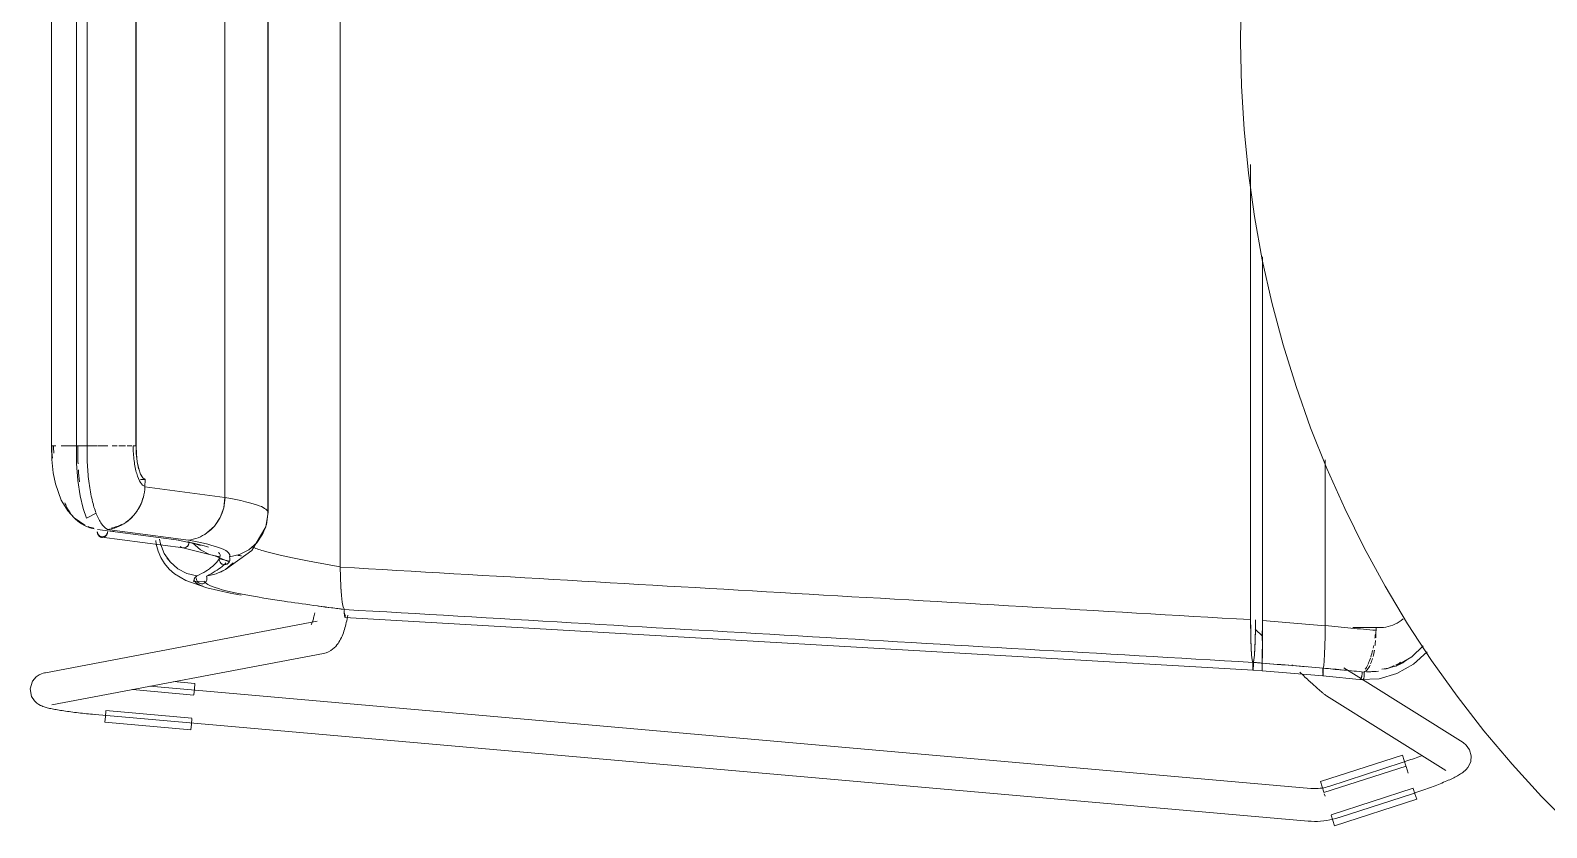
# Model space of a CAD drawing. Header units: millimetres. Extents: x 79795 to 317870, y -36033 to 97293.
# Drawn here: x 216055 to 216609, y 12019 to 12310 of the extents above; entities that cross this region are included whole.
import ezdxf

# ---------------------------------------------------------------- set-up
doc = ezdxf.new("R2010")
doc.units = ezdxf.units.MM
doc.header["$MEASUREMENT"] = 0
doc.layers.add('I-FURN', color=8, linetype='CONTINUOUS', lineweight=9)

msp = doc.modelspace()

# ---------------------------------------------------------------- linework, layer by layer
at = {"layer": 'I-FURN'}
for p, q in [((216168.3, 12497.27), (216168.3, 12113.87)), ((216168.3, 12113.87), (216168.3, 12497.27)), ((216141.8, 12477.97), (216141.8, 12133.18)), ((216141.8, 12133.18), (216141.8, 12477.97)), ((216126.2, 12471.93), (216126.2, 12139.22)), ((216126.2, 12139.22), (216126.2, 12471.93)), ((216062.83, 12453), (216062.83, 12158.15)), ((216071.87, 12453), (216071.87, 12158.15)), ((216075.83, 12158.15), (216075.83, 12453)), ((216093.67, 12453), (216093.67, 12158.15)), ((216093.73, 12158.15), (216093.73, 12453)), ((216141.95, 12133.72), (216141.95, 12438.52)), ((216497.43, 12314.21), (216497.34, 12305.57)), ((216497.34, 12305.57), (216497.66, 12289.58)), ((216497.66, 12289.58), (216498.62, 12273.61)), ((216498.62, 12273.61), (216500.21, 12257.69)), ((216501.03, 12260.89), (216501.03, 12094.62)), ((216501.03, 12094.62), (216501.03, 12260.89)), ((216500.21, 12257.69), (216502.45, 12241.85)), ((216502.45, 12241.85), (216505.31, 12226.11)), ((216505.31, 12226.11), (216508.8, 12210.49)), ((216505.35, 12227.19), (216505.35, 12094.36)), ((216505.35, 12094.36), (216505.35, 12227.19)), ((216508.8, 12210.49), (216512.91, 12195.03)), ((216512.91, 12195.03), (216517.64, 12179.75)), ((216517.64, 12179.75), (216522.98, 12164.66)), ((216522.98, 12164.66), (216528.91, 12149.81)), ((216062.83, 12158.15), (216062.94, 12153.12)), ((216062.83, 12158.15), (216063, 12158.15)), ((216064.32, 12158.15), (216062.85, 12158.15)), ((216068.93, 12158.15), (216066.35, 12158.15)), ((216067.56, 12158.15), (216068.95, 12158.15)), ((216069.09, 12158.15), (216072.11, 12158.15)), ((216072.11, 12158.15), (216069.1, 12158.15)), ((216071.87, 12158.15), (216071.96, 12151.61)), ((216071.87, 12158.15), (216071.94, 12158.15)), ((216075.72, 12158.15), (216071.87, 12158.15)), ((216071.94, 12158.15), (216072.14, 12158.15)), ((216072.14, 12158.15), (216072.44, 12158.15)), ((216072.44, 12158.15), (216072.83, 12158.15)), ((216072.83, 12158.15), (216073.28, 12158.15)), ((216073.28, 12158.15), (216073.78, 12158.15)), ((216073.78, 12158.15), (216074.27, 12158.15)), ((216074.27, 12158.15), (216074.75, 12158.15)), ((216074.75, 12158.15), (216075.17, 12158.15)), ((216075.17, 12158.15), (216075.5, 12158.15)), ((216075.5, 12158.15), (216075.72, 12158.15)), ((216075.8, 12158.15), (216079.61, 12158.15)), ((216079.62, 12158.15), (216075.8, 12158.15)), ((216083.37, 12158.15), (216079.81, 12158.15)), ((216086.84, 12158.15), (216085, 12158.15)), ((216089.82, 12158.15), (216087.36, 12158.15)), ((216092.15, 12158.15), (216090.41, 12158.15)), ((216093.84, 12155.11), (216093.73, 12158.15)), ((216094.16, 12152.26), (216093.84, 12155.11)), ((216062.94, 12153.12), (216063.45, 12148.3)), ((216063.45, 12148.3), (216064.24, 12144.26)), ((216071.96, 12151.61), (216072.45, 12145.48)), ((216094.67, 12149.77), (216094.16, 12152.26)), ((216095.34, 12147.78), (216094.67, 12149.77)), ((216096.13, 12146.43), (216095.34, 12147.78)), ((216528.32, 12092.42), (216528.32, 12152.97)), ((216528.32, 12152.97), (216528.32, 12092.42)), ((216528.91, 12149.81), (216535.44, 12135.2)), ((216064.24, 12144.26), (216066.37, 12138.21)), ((216072.45, 12145.48), (216073.3, 12139.86)), ((216095.33, 12145.79), (216096.99, 12145.79)), ((216096.99, 12145.79), (216096.13, 12146.43)), ((216096.92, 12143.08), (216096.99, 12145.79)), ((216126.2, 12139.22), (216096.92, 12143.08)), ((216066.37, 12138.21), (216068.76, 12134.33)), ((216073.3, 12139.86), (216074.39, 12135.17)), ((216125.72, 12135.45), (216126.2, 12139.22)), ((216068.76, 12134.33), (216071.05, 12131.86)), ((216071.05, 12131.86), (216074.95, 12129.18)), ((216074.39, 12135.17), (216075.56, 12131.72)), ((216075.56, 12131.72), (216079.1, 12133.48)), ((216122.33, 12128.79), (216124.41, 12131.9)), ((216124.41, 12131.9), (216125.72, 12135.45)), ((216141.95, 12133.72), (216141.15, 12128.68)), ((216141.8, 12133.18), (216141.32, 12129.39)), ((216141.33, 12129.39), (216141.8, 12133.18)), ((216535.44, 12135.2), (216542.54, 12120.86)), ((216074.95, 12129.18), (216075.15, 12129.08)), ((216079.58, 12127.54), (216109.27, 12123.69)), ((216083.11, 12127.08), (216085.55, 12126.76)), ((216083.12, 12127.51), (216112.82, 12123.67)), ((216119.59, 12126.3), (216122.33, 12128.79)), ((216141.08, 12128.53), (216135.97, 12119.88)), ((216139.95, 12125.82), (216137.78, 12122.69)), ((216137.79, 12122.68), (216139.96, 12125.82)), ((216141.15, 12128.68), (216139.78, 12125.51)), ((216141.32, 12129.39), (216139.95, 12125.82)), ((216139.96, 12125.82), (216141.33, 12129.39)), ((216081.14, 12124.7), (216110.92, 12120.84)), ((216100.92, 12123.57), (216101.07, 12122.15)), ((216101.07, 12122.15), (216101.73, 12119.65)), ((216102.59, 12122.3), (216102.21, 12124.04)), ((216102.21, 12124.04), (216102.58, 12122.29)), ((216102.58, 12122.29), (216103.98, 12118.78)), ((216114.79, 12122.44), (216108.49, 12123.82)), ((216109.85, 12121.37), (216110.24, 12121.08)), ((216110.24, 12121.08), (216110.68, 12120.89)), ((216110.68, 12120.89), (216111.15, 12120.83)), ((216110.84, 12120.86), (216122.45, 12117.89)), ((216111.15, 12120.83), (216111.62, 12120.89)), ((216111.62, 12120.89), (216112.06, 12121.08)), ((216112.06, 12121.08), (216112.44, 12121.38)), ((216112.44, 12121.38), (216112.74, 12121.76)), ((216112.74, 12121.76), (216112.94, 12122.21)), ((216112.94, 12122.21), (216113.02, 12122.7)), ((216113.02, 12122.7), (216112.98, 12123.2)), ((216114.32, 12122.68), (216117.19, 12120.18)), ((216117.22, 12121.68), (216114.79, 12122.44)), ((216117.19, 12120.18), (216120.59, 12118.42)), ((216134.91, 12120.18), (216131.52, 12118.43)), ((216131.52, 12118.42), (216134.92, 12120.18)), ((216137.78, 12122.69), (216134.91, 12120.18)), ((216134.92, 12120.18), (216137.79, 12122.68)), ((216542.54, 12120.86), (216550.21, 12106.82)), ((216101.73, 12119.65), (216102.75, 12117.28)), ((216102.75, 12117.28), (216104.13, 12115.08)), ((216103.98, 12118.78), (216106.15, 12115.7)), ((216104.13, 12115.08), (216105.81, 12113.11)), ((216106.15, 12115.7), (216104.94, 12117.23)), ((216106.15, 12115.7), (216108.98, 12113.22)), ((216120.59, 12118.42), (216124.3, 12117.53)), ((216122.45, 12117.89), (216127.78, 12115.72)), ((216124.02, 12116.85), (216127.91, 12116.02)), ((216124.1, 12116.57), (216124.14, 12117.06)), ((216124.14, 12117.06), (216124.1, 12116.56)), ((216124.18, 12116.07), (216124.1, 12116.57)), ((216124.1, 12116.56), (216124.18, 12116.07)), ((216124.14, 12117.06), (216124.3, 12117.53)), ((216124.3, 12117.53), (216124.14, 12117.06)), ((216124.39, 12115.62), (216124.18, 12116.07)), ((216124.18, 12116.07), (216124.38, 12115.62)), ((216124.38, 12115.62), (216124.7, 12115.24)), ((216124.7, 12115.24), (216124.39, 12115.62)), ((216125.1, 12114.95), (216124.7, 12115.24)), ((216124.7, 12115.24), (216125.1, 12114.94)), ((216125.56, 12114.76), (216125.1, 12114.95)), ((216125.1, 12114.94), (216125.56, 12114.75)), ((216126.05, 12114.69), (216125.56, 12114.76)), ((216125.56, 12114.75), (216126.05, 12114.69)), ((216126.54, 12114.76), (216126.05, 12114.69)), ((216126.05, 12114.69), (216126.54, 12114.75)), ((216129.19, 12115.35), (216126.36, 12112.96)), ((216126.36, 12112.94), (216129.19, 12115.35)), ((216135.97, 12119.88), (216126.43, 12112.9)), ((216127, 12114.95), (216126.54, 12114.76)), ((216126.54, 12114.75), (216127.01, 12114.94)), ((216127.41, 12115.24), (216127, 12114.95)), ((216127.01, 12114.94), (216127.41, 12115.24)), ((216127.72, 12115.62), (216127.41, 12115.24)), ((216127.41, 12115.24), (216127.72, 12115.62)), ((216127.92, 12116.07), (216127.72, 12115.62)), ((216127.72, 12115.62), (216127.93, 12116.07)), ((216127.8, 12117.53), (216127.97, 12117.06)), ((216127.81, 12117.53), (216131.52, 12118.42)), ((216127.97, 12117.06), (216127.81, 12117.53)), ((216128.01, 12116.57), (216127.92, 12116.07)), ((216127.93, 12116.07), (216128.01, 12116.56)), ((216127.97, 12117.06), (216128.01, 12116.57)), ((216128.01, 12116.56), (216127.97, 12117.06)), ((216105.81, 12113.11), (216107.78, 12111.37)), ((216107.78, 12111.37), (216111.89, 12108.86)), ((216108.98, 12113.22), (216112.3, 12111.48)), ((216112.3, 12111.48), (216115.93, 12110.57)), ((216115.01, 12109.66), (216114.69, 12108.5)), ((216115.72, 12109.6), (216115.8, 12109.11)), ((216115.8, 12109.11), (216115.73, 12109.6)), ((216115.77, 12110.1), (216115.93, 12110.57)), ((216115.93, 12110.57), (216115.77, 12110.1)), ((216116, 12108.66), (216115.8, 12109.11)), ((216115.8, 12109.11), (216115.99, 12108.65)), ((216119.51, 12109.06), (216119.3, 12108.61)), ((216119.3, 12108.6), (216119.51, 12109.05)), ((216123.03, 12111.31), (216119.42, 12110.52)), ((216119.42, 12110.52), (216123.03, 12111.3)), ((216119.42, 12110.52), (216119.57, 12110.05)), ((216119.57, 12110.05), (216119.42, 12110.52)), ((216119.6, 12109.55), (216119.51, 12109.06)), ((216119.51, 12109.05), (216119.6, 12109.55)), ((216119.57, 12110.05), (216119.6, 12109.55)), ((216119.6, 12109.55), (216119.57, 12110.05)), ((216126.35, 12112.96), (216123.03, 12111.31)), ((216123.03, 12111.3), (216126.36, 12112.94)), ((216126.43, 12112.9), (216124.68, 12112.01)), ((216168.3, 12113.87), (216168.36, 12110.11)), ((216168.36, 12110.1), (216168.3, 12113.8)), ((216168.36, 12110.11), (216168.51, 12106.57)), ((216168.51, 12106.57), (216168.36, 12110.04)), ((216111.89, 12108.86), (216119.52, 12106.19)), ((216114.69, 12108.5), (216118.54, 12108.69)), ((216115.99, 12108.65), (216116.3, 12108.26)), ((216116.3, 12108.27), (216116, 12108.66)), ((216116.7, 12107.97), (216116.3, 12108.27)), ((216116.3, 12108.26), (216116.7, 12107.96)), ((216117.15, 12107.77), (216116.7, 12107.97)), ((216116.7, 12107.96), (216117.15, 12107.77)), ((216117.63, 12107.7), (216117.15, 12107.77)), ((216117.15, 12107.77), (216117.63, 12107.69)), ((216118.12, 12107.76), (216117.63, 12107.7)), ((216117.63, 12107.69), (216118.12, 12107.75)), ((216118.58, 12107.94), (216118.12, 12107.76)), ((216118.12, 12107.75), (216118.58, 12107.94)), ((216118.98, 12108.23), (216118.58, 12107.94)), ((216118.58, 12107.94), (216118.98, 12108.23)), ((216119.3, 12108.61), (216118.98, 12108.23)), ((216118.98, 12108.23), (216119.3, 12108.6)), ((216119.52, 12106.19), (216128.04, 12104.3)), ((216128.04, 12104.3), (216132.1, 12103.57)), ((216168.51, 12106.57), (216168.75, 12103.47)), ((216168.75, 12103.47), (216168.51, 12106.52)), ((216168.75, 12103.47), (216169.06, 12100.97)), ((216169.06, 12100.97), (216168.75, 12103.44)), ((216550.21, 12106.82), (216558.43, 12093.1)), ((216169.06, 12100.97), (216169.43, 12099.23)), ((216169.43, 12099.23), (216169.06, 12100.96)), ((216169.43, 12099.23), (216169.83, 12098.32)), ((216169.83, 12098.32), (216169.43, 12099.23)), ((216169.83, 12098.32), (216169.81, 12097.85)), ((216169.81, 12097.85), (216169.83, 12098.32)), ((216169.81, 12097.85), (216169.81, 12097.36)), ((216169.81, 12097.35), (216169.81, 12097.85)), ((216159.94, 12094.06), (216060.65, 12075.24)), ((216157.71, 12092.84), (216157.72, 12092.86)), ((216157.72, 12092.86), (216157.77, 12092.93)), ((216157.77, 12092.93), (216157.81, 12093.02)), ((216157.81, 12093.02), (216157.89, 12093.17)), ((216157.89, 12093.17), (216157.97, 12093.37)), ((216157.97, 12093.37), (216158.07, 12093.6)), ((216158.07, 12093.6), (216158.17, 12093.87)), ((216158.17, 12093.87), (216158.28, 12094.17)), ((216158.28, 12094.17), (216158.39, 12094.51)), ((216158.39, 12094.51), (216158.49, 12094.87)), ((216158.49, 12094.87), (216158.6, 12095.27)), ((216158.6, 12095.27), (216158.71, 12095.69)), ((216158.71, 12095.69), (216158.81, 12096.14)), ((216158.81, 12096.14), (216158.91, 12096.61)), ((216158.91, 12096.61), (216159.01, 12097.1)), ((216169.81, 12097.36), (216169.82, 12096.86)), ((216169.81, 12096.86), (216169.81, 12097.35)), ((216169.84, 12096.41), (216169.81, 12096.86)), ((216169.82, 12096.86), (216169.84, 12096.41)), ((216169.84, 12096.41), (216169.87, 12096.02)), ((216169.87, 12096.02), (216169.84, 12096.41)), ((216169.87, 12096.02), (216169.91, 12095.73)), ((216169.91, 12095.72), (216169.87, 12096.02)), ((216170.02, 12095.46), (216170.07, 12095.52)), ((216170.07, 12095.52), (216170.02, 12095.46)), ((216501.93, 12076.17), (216170.02, 12095.46)), ((216170.12, 12095.71), (216170.16, 12096)), ((216170.17, 12095.99), (216170.12, 12095.7)), ((216170.16, 12096), (216170.2, 12096.38)), ((216170.2, 12096.37), (216170.17, 12095.99)), ((216170.21, 12092.22), (216170.37, 12092.86)), ((216170.37, 12092.86), (216170.52, 12093.52)), ((216170.52, 12093.52), (216170.67, 12094.19)), ((216170.67, 12094.19), (216170.8, 12094.87)), ((216170.8, 12094.87), (216170.93, 12095.56)), ((216170.93, 12095.56), (216171.04, 12096.27)), ((216501.03, 12094.62), (216501.06, 12090.84)), ((216502.79, 12090.83), (216502.82, 12094.51)), ((216505.35, 12094.36), (216505.35, 12090.57)), ((216505.35, 12090.57), (216505.35, 12094.36)), ((216528.29, 12088.65), (216528.32, 12092.42)), ((216558.43, 12093.1), (216567.2, 12079.72)), ((216167.86, 12086.44), (216168.18, 12086.98)), ((216168.18, 12086.98), (216168.47, 12087.51)), ((216168.47, 12087.51), (216168.75, 12088.07)), ((216168.75, 12088.07), (216169, 12088.63)), ((216169, 12088.63), (216169.23, 12089.2)), ((216169.23, 12089.2), (216169.45, 12089.78)), ((216169.45, 12089.78), (216169.66, 12090.37)), ((216169.66, 12090.37), (216169.85, 12090.97)), ((216169.85, 12090.97), (216170.04, 12091.59)), ((216170.04, 12091.59), (216170.21, 12092.22)), ((216501.06, 12090.84), (216501.14, 12087.27)), ((216501.14, 12087.27), (216501.26, 12084.14)), ((216502.59, 12084.16), (216502.71, 12087.28)), ((216502.67, 12091.13), (216505.34, 12088.56)), ((216502.71, 12087.28), (216502.79, 12090.83)), ((216505.23, 12087.01), (216505.22, 12090.57)), ((216505.22, 12090.57), (216505.23, 12087.01)), ((216505.34, 12087), (216505.33, 12083.87)), ((216505.33, 12083.87), (216505.34, 12087)), ((216505.35, 12090.57), (216505.34, 12087.01)), ((216505.34, 12087), (216505.35, 12090.57)), ((216528.29, 12088.56), (216528.21, 12085.05)), ((216528.22, 12085.12), (216528.29, 12088.56)), ((216528.32, 12092.3), (216528.29, 12088.65)), ((216538.36, 12091.71), (216548.11, 12091.71)), ((216546.87, 12091.76), (216546.87, 12090.72)), ((216062.88, 12063.45), (216162.17, 12082.27)), ((216162.17, 12082.27), (216163.16, 12082.52)), ((216163.16, 12082.52), (216164.05, 12082.89)), ((216164.05, 12082.89), (216164.84, 12083.33)), ((216164.84, 12083.33), (216165.53, 12083.81)), ((216165.53, 12083.81), (216166.13, 12084.32)), ((216166.13, 12084.32), (216166.65, 12084.84)), ((216166.65, 12084.84), (216167.1, 12085.37)), ((216167.1, 12085.37), (216167.5, 12085.9)), ((216167.5, 12085.9), (216167.86, 12086.44)), ((216501.26, 12084.14), (216501.42, 12081.64)), ((216501.42, 12081.64), (216501.62, 12079.89)), ((216502.24, 12079.91), (216502.43, 12081.66)), ((216502.43, 12081.66), (216502.59, 12084.16)), ((216505.25, 12081.39), (216505.24, 12083.89)), ((216505.24, 12083.88), (216505.25, 12081.38)), ((216505.26, 12079.64), (216505.25, 12081.39)), ((216505.25, 12081.38), (216505.26, 12079.63)), ((216505.32, 12081.37), (216505.31, 12079.62)), ((216505.31, 12079.62), (216505.32, 12081.37)), ((216505.33, 12083.87), (216505.32, 12081.37)), ((216505.32, 12081.37), (216505.33, 12083.87)), ((216527.95, 12079.54), (216528.1, 12082.02)), ((216528.1, 12081.98), (216527.95, 12079.54)), ((216528.1, 12082.02), (216528.22, 12085.12)), ((216528.21, 12085.05), (216528.1, 12082.02)), ((216559.94, 12081), (216564.16, 12085.03)), ((216560.52, 12078.32), (216565.52, 12082.92)), ((216501.62, 12079.89), (216501.83, 12079)), ((216501.83, 12079), (216501.82, 12078.53)), ((216501.82, 12078.53), (216501.82, 12078.04)), ((216501.82, 12078.04), (216501.82, 12077.55)), ((216501.82, 12077.55), (216501.83, 12077.1)), ((216501.83, 12077.1), (216501.85, 12076.72)), ((216501.85, 12076.72), (216501.87, 12076.42)), ((216501.87, 12076.42), (216501.9, 12076.23)), ((216501.9, 12076.23), (216501.93, 12076.17)), ((216501.93, 12076.17), (216501.95, 12076.24)), ((216501.93, 12076.16), (216505.29, 12075.9)), ((216501.95, 12076.24), (216501.98, 12076.43)), ((216501.98, 12076.43), (216502, 12076.72)), ((216502, 12076.72), (216502.02, 12077.1)), ((216502.02, 12077.1), (216502.03, 12077.56)), ((216502.03, 12079.01), (216502.24, 12079.91)), ((216502.04, 12078.54), (216502.03, 12079.01)), ((216502.03, 12077.56), (216502.04, 12078.05)), ((216502.04, 12078.05), (216502.04, 12078.54)), ((216505.28, 12078.27), (216505.28, 12078.74)), ((216505.28, 12078.74), (216505.28, 12078.27)), ((216505.28, 12077.77), (216505.28, 12078.27)), ((216505.28, 12078.27), (216505.28, 12077.77)), ((216505.28, 12077.28), (216505.28, 12077.77)), ((216505.28, 12077.77), (216505.28, 12077.28)), ((216505.28, 12076.83), (216505.28, 12077.28)), ((216505.28, 12077.28), (216505.28, 12076.83)), ((216505.28, 12076.45), (216505.28, 12076.83)), ((216505.28, 12076.83), (216505.28, 12076.44)), ((216505.28, 12076.15), (216505.28, 12076.45)), ((216505.28, 12076.44), (216505.28, 12076.15)), ((216505.28, 12075.97), (216505.28, 12076.15)), ((216505.28, 12076.15), (216505.28, 12075.96)), ((216505.29, 12075.9), (216505.28, 12075.97)), ((216505.28, 12075.96), (216505.29, 12075.89)), ((216505.31, 12079.62), (216505.29, 12078.73)), ((216505.29, 12078.73), (216505.31, 12079.62)), ((216505.29, 12078.73), (216505.29, 12078.26)), ((216505.29, 12078.26), (216505.29, 12078.73)), ((216505.29, 12078.26), (216505.29, 12077.77)), ((216505.29, 12077.76), (216505.29, 12078.26)), ((216505.29, 12077.77), (216505.29, 12077.28)), ((216505.29, 12077.27), (216505.29, 12077.76)), ((216505.29, 12077.28), (216505.29, 12076.83)), ((216505.29, 12076.82), (216505.29, 12077.27)), ((216505.29, 12076.83), (216505.29, 12076.44)), ((216505.29, 12076.44), (216505.29, 12076.82)), ((216505.29, 12076.44), (216505.29, 12076.15)), ((216505.29, 12076.15), (216505.29, 12076.44)), ((216505.29, 12076.15), (216505.29, 12075.96)), ((216505.29, 12075.96), (216505.29, 12076.15)), ((216505.29, 12075.96), (216505.29, 12075.9)), ((216505.29, 12075.89), (216505.29, 12075.96)), ((216527.49, 12074.07), (216505.29, 12075.89)), ((216516.53, 12077.8), (216516.14, 12078.17)), ((216527.39, 12076.43), (216527.38, 12075.93)), ((216527.38, 12075.94), (216527.39, 12076.43)), ((216527.39, 12075.45), (216527.38, 12075.94)), ((216527.38, 12075.93), (216527.39, 12075.44)), ((216527.39, 12076.43), (216527.39, 12076.91)), ((216527.39, 12076.9), (216527.39, 12076.43)), ((216527.58, 12076.92), (216527.77, 12077.81)), ((216527.77, 12077.8), (216527.58, 12076.92)), ((216527.59, 12076.45), (216527.58, 12076.92)), ((216527.58, 12076.92), (216527.59, 12076.45)), ((216527.59, 12075.95), (216527.59, 12076.45)), ((216527.59, 12076.45), (216527.59, 12075.95)), ((216527.59, 12075.46), (216527.59, 12075.95)), ((216527.59, 12075.95), (216527.59, 12075.46)), ((216527.77, 12077.81), (216527.95, 12079.54)), ((216527.95, 12079.52), (216527.77, 12077.81)), ((216541.57, 12072.95), (216535.12, 12076.99)), ((216554.11, 12077.63), (216559.94, 12081)), ((216554.51, 12074.93), (216560.52, 12078.32)), ((216567.2, 12079.72), (216576.5, 12066.7)), ((216055.89, 12072.1), (216055.05, 12069.35)), ((216055.89, 12072.1), (216057.21, 12073.68)), ((216057.21, 12073.68), (216058.29, 12074.43)), ((216058.29, 12074.43), (216059.09, 12074.8)), ((216059.09, 12074.8), (216059.71, 12075.02)), ((216059.71, 12075.02), (216060.23, 12075.15)), ((216060.23, 12075.15), (216060.65, 12075.24)), ((216523.1, 12032.98), (216098.75, 12070.26)), ((216115.23, 12071.31), (216107.34, 12072)), ((216115.23, 12071.31), (216115.05, 12069.27)), ((216519.5, 12074.98), (216519.02, 12075.44)), ((216519.98, 12074.54), (216519.5, 12074.98)), ((216520.45, 12074.1), (216519.98, 12074.54)), ((216520.91, 12073.66), (216520.45, 12074.1)), ((216521.36, 12073.24), (216520.91, 12073.66)), ((216521.81, 12072.83), (216521.36, 12073.24)), ((216522.24, 12072.42), (216521.81, 12072.83)), ((216522.67, 12072.03), (216522.24, 12072.42)), ((216523.08, 12071.65), (216522.67, 12072.03)), ((216523.48, 12071.28), (216523.08, 12071.65)), ((216523.87, 12070.93), (216523.48, 12071.28)), ((216524.25, 12070.58), (216523.87, 12070.93)), ((216524.62, 12070.26), (216524.25, 12070.58)), ((216524.97, 12069.94), (216524.62, 12070.26)), ((216527.4, 12074.99), (216527.39, 12075.45)), ((216527.39, 12075.44), (216527.4, 12074.99)), ((216527.42, 12074.61), (216527.44, 12074.32)), ((216527.44, 12074.32), (216527.42, 12074.61)), ((216527.44, 12074.32), (216527.46, 12074.13)), ((216527.46, 12074.13), (216527.44, 12074.32)), ((216527.46, 12074.13), (216527.49, 12074.07)), ((216527.49, 12074.07), (216527.46, 12074.13)), ((216527.51, 12074.14), (216527.49, 12074.07)), ((216527.49, 12074.07), (216527.51, 12074.13)), ((216541.98, 12072.64), (216527.49, 12074.07)), ((216527.51, 12074.13), (216527.54, 12074.32)), ((216527.54, 12074.32), (216527.56, 12074.62)), ((216527.56, 12074.62), (216527.54, 12074.33)), ((216527.57, 12075.01), (216527.56, 12074.62)), ((216527.56, 12074.62), (216527.57, 12075)), ((216527.57, 12075), (216527.59, 12075.46)), ((216527.59, 12075.46), (216527.57, 12075.01)), ((216541.08, 12072.77), (216547.99, 12073.05)), ((216578.71, 12049.68), (216541.94, 12072.71)), ((216547.99, 12073.05), (216554.51, 12074.93)), ((216055.05, 12069.35), (216055.54, 12066.59)), ((216055.54, 12066.59), (216056.58, 12064.94)), ((216056.58, 12064.94), (216057.49, 12064.08)), ((216092.38, 12069.05), (216114.86, 12067.08)), ((216115.05, 12069.27), (216114.87, 12067.2)), ((216525.3, 12069.64), (216524.97, 12069.94)), ((216525.63, 12069.35), (216525.3, 12069.64)), ((216525.93, 12069.08), (216525.63, 12069.35)), ((216526.23, 12068.82), (216525.93, 12069.08)), ((216526.51, 12068.58), (216526.23, 12068.82)), ((216526.77, 12068.35), (216526.51, 12068.58)), ((216527.03, 12068.13), (216526.77, 12068.35)), ((216527.27, 12067.93), (216527.03, 12068.13)), ((216527.5, 12067.74), (216527.27, 12067.93)), ((216527.72, 12067.56), (216527.5, 12067.74)), ((216527.94, 12067.39), (216527.72, 12067.56)), ((216528.17, 12067.22), (216527.94, 12067.39)), ((216528.43, 12067.03), (216528.17, 12067.22)), ((216528.75, 12066.82), (216528.43, 12067.03)), ((216528.75, 12066.82), (216572.34, 12039.51)), ((216576.5, 12066.7), (216586.31, 12054.06)), ((216057.49, 12064.08), (216058.19, 12063.61)), ((216058.19, 12063.61), (216058.75, 12063.3)), ((216058.75, 12063.3), (216059.22, 12063.09)), ((216059.22, 12063.09), (216059.65, 12062.92)), ((216059.65, 12062.92), (216060.06, 12062.78)), ((216060.06, 12062.78), (216060.45, 12062.65)), ((216060.45, 12062.65), (216060.85, 12062.54)), ((216060.85, 12062.54), (216061.25, 12062.43)), ((216061.25, 12062.43), (216061.66, 12062.32)), ((216061.66, 12062.32), (216062.09, 12062.22)), ((216062.09, 12062.22), (216062.53, 12062.13)), ((216062.53, 12062.13), (216062.99, 12062.03)), ((216062.99, 12062.03), (216063.47, 12061.93)), ((216063.47, 12061.93), (216063.97, 12061.84)), ((216063.97, 12061.84), (216064.48, 12061.74)), ((216064.48, 12061.74), (216065.01, 12061.65)), ((216065.01, 12061.65), (216065.57, 12061.56)), ((216065.57, 12061.56), (216066.13, 12061.47)), ((216066.13, 12061.47), (216066.72, 12061.37)), ((216066.72, 12061.37), (216067.32, 12061.28)), ((216067.32, 12061.28), (216067.94, 12061.19)), ((216067.94, 12061.19), (216068.58, 12061.1)), ((216068.58, 12061.1), (216069.23, 12061.01)), ((216069.23, 12061.01), (216069.89, 12060.93)), ((216069.89, 12060.93), (216070.56, 12060.84)), ((216070.56, 12060.84), (216071.25, 12060.75)), ((216071.25, 12060.75), (216071.95, 12060.67)), ((216071.95, 12060.67), (216072.66, 12060.59)), ((216072.66, 12060.59), (216073.38, 12060.5)), ((216073.38, 12060.5), (216074.1, 12060.42)), ((216074.1, 12060.42), (216074.84, 12060.35)), ((216074.84, 12060.35), (216075.58, 12060.27)), ((216075.58, 12060.27), (216076.32, 12060.2)), ((216076.32, 12060.2), (216077.07, 12060.12)), ((216077.07, 12060.12), (216077.82, 12060.05)), ((216077.82, 12060.05), (216078.57, 12059.99)), ((216078.57, 12059.99), (216078.73, 12059.97)), ((216078.73, 12059.97), (216522.05, 12021.03)), ((216082.34, 12057.16), (216082.52, 12059.2)), ((216082.52, 12059.2), (216082.7, 12061.27)), ((216114.12, 12058.63), (216082.71, 12061.39)), ((216113.75, 12054.4), (216082.34, 12057.16)), ((216113.93, 12056.44), (216113.75, 12054.4)), ((216114.11, 12058.51), (216113.93, 12056.44)), ((216586.31, 12054.06), (216596.61, 12041.82)), ((216579.83, 12048.79), (216578.71, 12049.68)), ((216579.83, 12048.79), (216581.06, 12047.06)), ((216556.52, 12045.15), (216526.52, 12035.46)), ((216556.48, 12042.43), (216529.66, 12033.72)), ((216556.81, 12042.54), (216556.48, 12042.43)), ((216556.52, 12045.15), (216557.15, 12043.2)), ((216557.5, 12042.77), (216556.81, 12042.54)), ((216557.15, 12043.2), (216557.79, 12041.23)), ((216558.19, 12043), (216557.5, 12042.77)), ((216558.87, 12043.23), (216558.19, 12043)), ((216559.55, 12043.47), (216558.87, 12043.23)), ((216560.22, 12043.7), (216559.55, 12043.47)), ((216560.89, 12043.94), (216560.22, 12043.7)), ((216561.55, 12044.17), (216560.89, 12043.94)), ((216562.19, 12044.41), (216561.55, 12044.17)), ((216562.83, 12044.64), (216562.19, 12044.41)), ((216563.45, 12044.88), (216562.83, 12044.64)), ((216581.47, 12042.85), (216580.95, 12041.47)), ((216581.06, 12047.06), (216581.64, 12044.83)), ((216581.64, 12044.83), (216581.47, 12042.85)), ((216527.82, 12031.42), (216557.83, 12041.11)), ((216558.66, 12038.53), (216557.86, 12041.01)), ((216575.72, 12037.09), (216575.27, 12036.86)), ((216576.16, 12037.31), (216575.72, 12037.09)), ((216576.59, 12037.54), (216576.16, 12037.31)), ((216577, 12037.77), (216576.59, 12037.54)), ((216577.4, 12038.01), (216577, 12037.77)), ((216577.79, 12038.25), (216577.4, 12038.01)), ((216578.18, 12038.51), (216577.79, 12038.25)), ((216578.57, 12038.79), (216578.18, 12038.51)), ((216578.97, 12039.1), (216578.57, 12038.79)), ((216579.4, 12039.47), (216578.97, 12039.1)), ((216579.86, 12039.93), (216579.4, 12039.47)), ((216580.38, 12040.56), (216579.86, 12039.93)), ((216580.95, 12041.47), (216580.38, 12040.56)), ((216596.61, 12041.82), (216607.4, 12030.01)), ((216523.12, 12032.97), (216523.1, 12032.98)), ((216523.78, 12032.93), (216523.12, 12032.97)), ((216524.45, 12032.91), (216523.78, 12032.93)), ((216525.11, 12032.92), (216524.45, 12032.91)), ((216525.77, 12032.96), (216525.11, 12032.92)), ((216526.43, 12033.02), (216525.77, 12032.96)), ((216527.09, 12033.11), (216526.43, 12033.02)), ((216527.15, 12033.51), (216526.52, 12035.46)), ((216527.74, 12033.22), (216527.09, 12033.11)), ((216527.79, 12031.54), (216527.15, 12033.51)), ((216528.38, 12033.36), (216527.74, 12033.22)), ((216529.03, 12033.53), (216528.38, 12033.36)), ((216529.66, 12033.72), (216529.03, 12033.53)), ((216560.44, 12033.04), (216530.43, 12023.35)), ((216560.47, 12032.92), (216561.11, 12030.95)), ((216561.38, 12031.42), (216560.64, 12031.17)), ((216562.12, 12031.66), (216561.38, 12031.42)), ((216562.85, 12031.91), (216562.12, 12031.66)), ((216563.58, 12032.16), (216562.85, 12031.91)), ((216564.3, 12032.41), (216563.58, 12032.16)), ((216565.02, 12032.67), (216564.3, 12032.41)), ((216565.72, 12032.92), (216565.02, 12032.67)), ((216566.42, 12033.18), (216565.72, 12032.92)), ((216567.11, 12033.43), (216566.42, 12033.18)), ((216567.79, 12033.69), (216567.11, 12033.43)), ((216568.45, 12033.94), (216567.79, 12033.69)), ((216569.11, 12034.19), (216568.45, 12033.94)), ((216569.75, 12034.45), (216569.11, 12034.19)), ((216570.37, 12034.7), (216569.75, 12034.45)), ((216570.98, 12034.94), (216570.37, 12034.7)), ((216571.58, 12035.19), (216570.98, 12034.94)), ((216572.16, 12035.44), (216571.58, 12035.19)), ((216572.72, 12035.68), (216572.16, 12035.44)), ((216573.26, 12035.92), (216572.72, 12035.68)), ((216573.79, 12036.16), (216573.26, 12035.92)), ((216574.3, 12036.39), (216573.79, 12036.16)), ((216574.79, 12036.63), (216574.3, 12036.39)), ((216575.27, 12036.86), (216574.79, 12036.63)), ((216528.23, 12030.16), (216527.96, 12031.01)), ((216561.74, 12029), (216531.73, 12019.31)), ((216533.37, 12022.31), (216560.18, 12031.02)), ((216560.64, 12031.17), (216560.18, 12031.02)), ((216561.11, 12030.95), (216561.74, 12029)), ((216607.4, 12030.01), (216618.65, 12018.63)), ((216522.05, 12021.02), (216523.19, 12020.95)), ((216523.19, 12020.95), (216524.33, 12020.91)), ((216524.33, 12020.91), (216525.47, 12020.93)), ((216525.47, 12020.93), (216526.61, 12020.99)), ((216526.61, 12020.99), (216527.75, 12021.09)), ((216527.75, 12021.09), (216528.88, 12021.24)), ((216528.88, 12021.24), (216530.01, 12021.44)), ((216530.01, 12021.44), (216531.13, 12021.68)), ((216531.1, 12021.26), (216530.47, 12023.23)), ((216531.73, 12019.31), (216531.1, 12021.26)), ((216531.13, 12021.68), (216532.23, 12021.97)), ((216532.23, 12021.97), (216533.32, 12022.29)), ((216533.32, 12022.29), (216533.37, 12022.31))]:
    msp.add_line(p, q, dxfattribs=at)
for centre, major_axis, ratio, start_param, end_param in [((216067.11, 12158.15), (0, -12.4), 0.287441, 4.712389, 4.932602), ((216078.58, 12158.15), (-15.75, 0), 0.000004, 2.669107, 2.851347), ((216111.13, 12139.35), (0, 15.78), 0.955139, 3.737469, 4.704147), ((216111.13, 12139.35), (0, 15.78), 0.955139, 3.495799, 3.737346), ((216111.15, 12122.79), (0, 1.96), 0.955139, 2.379629, 4.923331), ((216111.13, 12139.35), (0, 15.78), 0.955139, 3.254129, 3.495629)]:
    msp.add_ellipse(centre, major_axis=major_axis, ratio=ratio, start_param=start_param, end_param=end_param, dxfattribs=at)
for points in [[(216063.11, 12153.55), (216062.98, 12155.02), (216062.92, 12156.57), (216062.92, 12158.15)], [(216072.51, 12151.55), (216072.4, 12153.73), (216072.36, 12155.93), (216072.4, 12158.15)], [(216096.91, 12143.33), (216096.35, 12143.45), (216095.25, 12144.4), (216093.86, 12147.72), (216092.9, 12152.52), (216092.64, 12156.25), (216092.61, 12158.15)], [(216093.68, 12157.31), (216093.74, 12154.53), (216094.1, 12151.99), (216094.62, 12149.77)], [(216073.08, 12144.99), (216072.9, 12146.41), (216072.73, 12147.86), (216072.62, 12149.33)], [(216083.12, 12127.51), (216084.36, 12127.66), (216086.74, 12128.24), (216090.08, 12130.01), (216092.92, 12132.54), (216095.11, 12135.68), (216096.52, 12139.28), (216096.88, 12141.78), (216096.92, 12143.08)], [(216083.13, 12127.72), (216082.4, 12128.07), (216081, 12129.38), (216079.73, 12131.85), (216079.16, 12133.31)], [(216141.8, 12133.18), (216141.9, 12133.36), (216141.95, 12133.54), (216141.95, 12133.72)], [(216078.25, 12127.98), (216077.57, 12128.14), (216076.89, 12128.34), (216076.23, 12128.59)], [(216088.63, 12129.5), (216087.37, 12128.8), (216086.01, 12128.4), (216084.63, 12128.06)], [(216120.15, 12121.07), (216118.25, 12121.73), (216115.45, 12122.38), (216112.4, 12123.04)], [(216127.8, 12117.53), (216128.36, 12118.56), (216126.39, 12120.6), (216118.33, 12122.65), (216112.82, 12123.67)], [(216124.3, 12117.53), (216124.59, 12118.08), (216124.45, 12118.62), (216123.88, 12119.17)], [(216132.27, 12117.92), (216131.8, 12117.98), (216131.33, 12118.03), (216130.87, 12118.09)], [(216334.54, 12104.21), (216279.08, 12107.4), (216223.66, 12110.6), (216168.3, 12113.8)], [(216501.03, 12094.62), (216445.51, 12097.82), (216389.98, 12101.01), (216334.54, 12104.21)], [(216169.82, 12098.34), (216166.69, 12098.73), (216163.53, 12099.13), (216160.42, 12099.53)], [(216169.83, 12098.32), (216225.07, 12095.1), (216335.66, 12088.66), (216446.42, 12082.22), (216501.83, 12079)], [(216516.84, 12093.33), (216513.01, 12093.67), (216509.18, 12094.01), (216505.35, 12094.36)], [(216528.32, 12092.3), (216524.5, 12092.64), (216520.67, 12092.98), (216516.84, 12093.33)], [(216546.87, 12090.72), (216543.84, 12090.98), (216537.7, 12091.52), (216531.45, 12092.11), (216528.32, 12092.42)], [(216546.45, 12087.88), (216546.52, 12088.35), (216546.57, 12088.83), (216546.62, 12089.3)], [(216546.7, 12087), (216546.65, 12086.39), (216546.59, 12085.79), (216546.51, 12085.2)], [(216546.87, 12090.72), (216546.86, 12089.77), (216546.83, 12088.84), (216546.77, 12087.94)], [(216548.39, 12091.71), (216547.88, 12091.7), (216547.37, 12091.72), (216546.87, 12091.76)], [(216544.95, 12080.93), (216545.2, 12081.74), (216545.43, 12082.61), (216545.65, 12083.53)], [(216546.27, 12083.51), (216546.12, 12082.67), (216545.96, 12081.86), (216545.77, 12081.13)], [(216545.8, 12084.19), (216545.87, 12084.52), (216545.95, 12084.86), (216546.02, 12085.2)], [(216505.29, 12078.73), (216504.72, 12078.78), (216503.56, 12078.87), (216502.4, 12078.96), (216501.83, 12079)], [(216502.03, 12079.01), (216502.04, 12078.42), (216502.04, 12076.91), (216501.96, 12076.17), (216501.93, 12076.16)], [(216505.28, 12078.74), (216504.74, 12078.79), (216503.65, 12078.88), (216502.57, 12078.97), (216502.03, 12079.01)], [(216505.28, 12078.74), (216508.9, 12078.44), (216512.52, 12078.14), (216516.14, 12077.84)], [(216505.29, 12078.73), (216509.01, 12078.43), (216516.45, 12077.83), (216523.87, 12077.22), (216527.58, 12076.92)], [(216516.34, 12077.82), (216517.99, 12077.69), (216519.64, 12077.55), (216521.28, 12077.41)], [(216542.53, 12075.48), (216540.09, 12075.72), (216535.14, 12076.2), (216530.1, 12076.68), (216527.58, 12076.92)], [(216534.48, 12076.2), (216532.19, 12076.43), (216529.89, 12076.66), (216527.58, 12076.89)], [(216544.7, 12078.03), (216544.38, 12077.34), (216543.68, 12076.19), (216542.93, 12075.63), (216542.53, 12075.48)], [(216542.89, 12076.49), (216543.21, 12076.9), (216543.54, 12077.42), (216543.85, 12078.06)], [(216543.37, 12075.52), (216544.26, 12075.54), (216545.16, 12075.6), (216546.05, 12075.7)], [(216543.96, 12078.31), (216544.26, 12078.95), (216544.53, 12079.69), (216544.8, 12080.51)], [(216547.82, 12075.83), (216546.58, 12075.63), (216545.33, 12075.6), (216544.06, 12075.59)], [(216545.59, 12080.46), (216545.38, 12079.73), (216545.15, 12079.09), (216544.9, 12078.5)], [(216550.14, 12076.56), (216551.3, 12076.9), (216552.45, 12077.31), (216553.55, 12077.82)], [(216554.08, 12078.07), (216554.69, 12078.36), (216555.28, 12078.68), (216555.86, 12079.03)], [(216541.23, 12072.83), (216541.28, 12072.87), (216541.37, 12072.99), (216541.5, 12073.29), (216541.62, 12073.67), (216541.71, 12074.13), (216541.78, 12074.62), (216541.81, 12075.12), (216541.81, 12075.43), (216541.8, 12075.58)]]:
    msp.add_open_spline(points, degree=3, dxfattribs=at)
for points, knots in [([(216079.1, 12133.48), (216078.55, 12134.9), (216077.56, 12138.23), (216076.46, 12144.29), (216075.83, 12151.15), (216075.76, 12155.8), (216075.8, 12158.15)], [0.3397465, 0.3397465, 0.3397465, 0.3397465, 0.5, 0.6666667, 0.8333333, 0.9999948, 0.9999948, 0.9999948, 0.9999948]), ([(216067.67, 12137.28), (216067.86, 12136.76), (216068.43, 12135.42), (216069.17, 12134.16), (216069.7, 12133.44)], [0.260519, 0.260519, 0.260519, 0.260519, 0.3333333, 0.4544474, 0.4544474, 0.4544474, 0.4544474]), ([(216096.36, 12139.49), (216096.03, 12138.28), (216094.61, 12134.78), (216092.15, 12131.48), (216090, 12130.35)], [-0.8309955, -0.8309955, -0.8309955, -0.8309955, -0.6666667, -0.3333333, -0.3333333, -0.3333333, -0.3333333]), ([(216141.95, 12133.72), (216141.95, 12134.55), (216139.57, 12136.38), (216131.93, 12138.21), (216126.2, 12139.22)], [0.0892847, 0.0892847, 0.0892847, 0.0892847, 0.5, 1, 1, 1, 1]), ([(216070.32, 12132.64), (216071.12, 12131.7), (216072.93, 12130.02), (216075.75, 12128.43), (216077.66, 12127.96), (216078.4, 12127.8)], [0.5, 0.5, 0.5, 0.5, 0.6666667, 0.8333333, 0.9365189, 0.9365189, 0.9365189, 0.9365189]), ([(216079.54, 12126.66), (216079.53, 12126.52), (216079.55, 12126.3), (216079.62, 12126), (216079.72, 12125.74), (216079.9, 12125.42), (216080.19, 12125.1), (216080.55, 12124.87), (216080.9, 12124.73), (216081.21, 12124.68), (216081.48, 12124.68), (216081.75, 12124.71), (216082, 12124.79), (216082.25, 12124.9), (216082.56, 12125.09), (216082.88, 12125.41), (216083.12, 12125.81), (216083.24, 12126.17), (216083.28, 12126.43), (216083.3, 12126.59), (216083.31, 12126.66)], [0.1111111, 0.1111111, 0.1111111, 0.1111111, 0.1666667, 0.1944444, 0.2222222, 0.2777778, 0.3333333, 0.3888889, 0.4444444, 0.4791667, 0.5138889, 0.5486111, 0.5833333, 0.6180556, 0.6527778, 0.7222222, 0.7916667, 0.8263889, 0.8611111, 0.8888889, 0.8888889, 0.8888889, 0.8888889]), ([(216083.21, 12126.26), (216083.17, 12126.15), (216083.08, 12125.91), (216082.8, 12125.5), (216082.25, 12125.05), (216081.38, 12124.79), (216080.6, 12125.02), (216080.09, 12125.42), (216079.79, 12125.8), (216079.6, 12126.26), (216079.56, 12126.59), (216079.55, 12126.75)], [-0.8125, -0.8125, -0.8125, -0.8125, -0.765625, -0.71875, -0.625, -0.5, -0.375, -0.3125, -0.25, -0.1875, -0.125, -0.125, -0.125, -0.125]), ([(216168.3, 12113.87), (216162.91, 12114.85), (216152.13, 12116.79), (216141.42, 12119.23), (216137.18, 12120.69), (216136.03, 12121.17)], [0, 0, 0, 0, 0.25, 0.5, 0.625, 0.625, 0.625, 0.625]), ([(216115.93, 12110.57), (216118.33, 12111.73), (216121.76, 12113.82), (216123.55, 12115.92), (216124.02, 12116.85)], [0, 0, 0, 0, 0.5, 0.9025383, 0.9025383, 0.9025383, 0.9025383]), ([(216119.42, 12110.52), (216121.83, 12111.69), (216124.48, 12113.32), (216126.15, 12114.94), (216126.55, 12115.4)], [0, 0, 0, 0, 0.5, 0.6963068, 0.6963068, 0.6963068, 0.6963068]), ([(216118.14, 12106.8), (216117.51, 12107.03), (216114.6, 12108.29), (216114.38, 12109.55), (216115.93, 12110.57)], [0.6929173, 0.6929173, 0.6929173, 0.6929173, 0.75, 1, 1, 1, 1]), ([(216169.83, 12098.32), (216162.28, 12099.34), (216147.07, 12101.37), (216128.63, 12104.42), (216120.33, 12106.86), (216118.73, 12108.28), (216118.54, 12108.69)], [0, 0, 0, 0, 0.25, 0.5, 0.75, 0.8499411, 0.8499411, 0.8499411, 0.8499411]), ([(216501.83, 12079), (216501.68, 12079.28), (216501.47, 12080.67), (216501.25, 12084.03), (216501.13, 12087.19), (216501.05, 12090.8), (216501.03, 12093.35), (216501.03, 12094.62)], [-1, -1, -1, -1, -0.666667, -0.5, -0.333333, -0.166667, 0, 0, 0, 0]), ([(216502.82, 12094.51), (216502.82, 12092), (216502.76, 12088.23), (216502.6, 12084.04), (216502.38, 12080.69), (216502.17, 12079.3), (216502.03, 12079.01)], [-0.996036, -0.996036, -0.996036, -0.996036, -0.6666667, -0.5, -0.3333333, 0, 0, 0, 0]), ([(216556.76, 12094.87), (216555.86, 12094.11), (216552.86, 12092.18), (216549.25, 12091.55), (216546.87, 12091.76)], [0.5, 0.5, 0.5, 0.5, 0.6666667, 1, 1, 1, 1]), ([(216501.93, 12076.16), (216501.91, 12076.17), (216501.88, 12076.3), (216501.85, 12076.7), (216501.83, 12077.08), (216501.82, 12077.54), (216501.81, 12078.03), (216501.82, 12078.54), (216501.82, 12078.85), (216501.83, 12079)], [-0.498493, -0.498493, -0.498493, -0.498493, -0.375, -0.3125, -0.25, -0.1875, -0.125, -0.0625, 0, 0, 0, 0]), ([(216558, 12079.69), (216557.1, 12079.12), (216554.28, 12077.45), (216551.18, 12076.84), (216549.04, 12076.56)], [0.591443, 0.591443, 0.591443, 0.591443, 0.6666667, 0.8236682, 0.8236682, 0.8236682, 0.8236682]), ([(216542.53, 12075.48), (216542.55, 12075.34), (216542.59, 12075.05), (216542.6, 12074.63), (216542.59, 12074.26), (216542.57, 12073.96), (216542.54, 12073.7), (216542.49, 12073.44), (216542.42, 12073.22), (216542.36, 12073.03), (216542.26, 12072.83), (216542.17, 12072.73), (216542.13, 12072.69)], [0, 0, 0, 0, 0.0555556, 0.1111111, 0.1666667, 0.1944444, 0.2222222, 0.2777778, 0.3055556, 0.3333333, 0.3888889, 0.4444444, 0.4444444, 0.4444444, 0.4444444])]:
    msp.add_open_spline(points, degree=3, knots=knots, dxfattribs=at)

doc.saveas('drawing.dxf')
